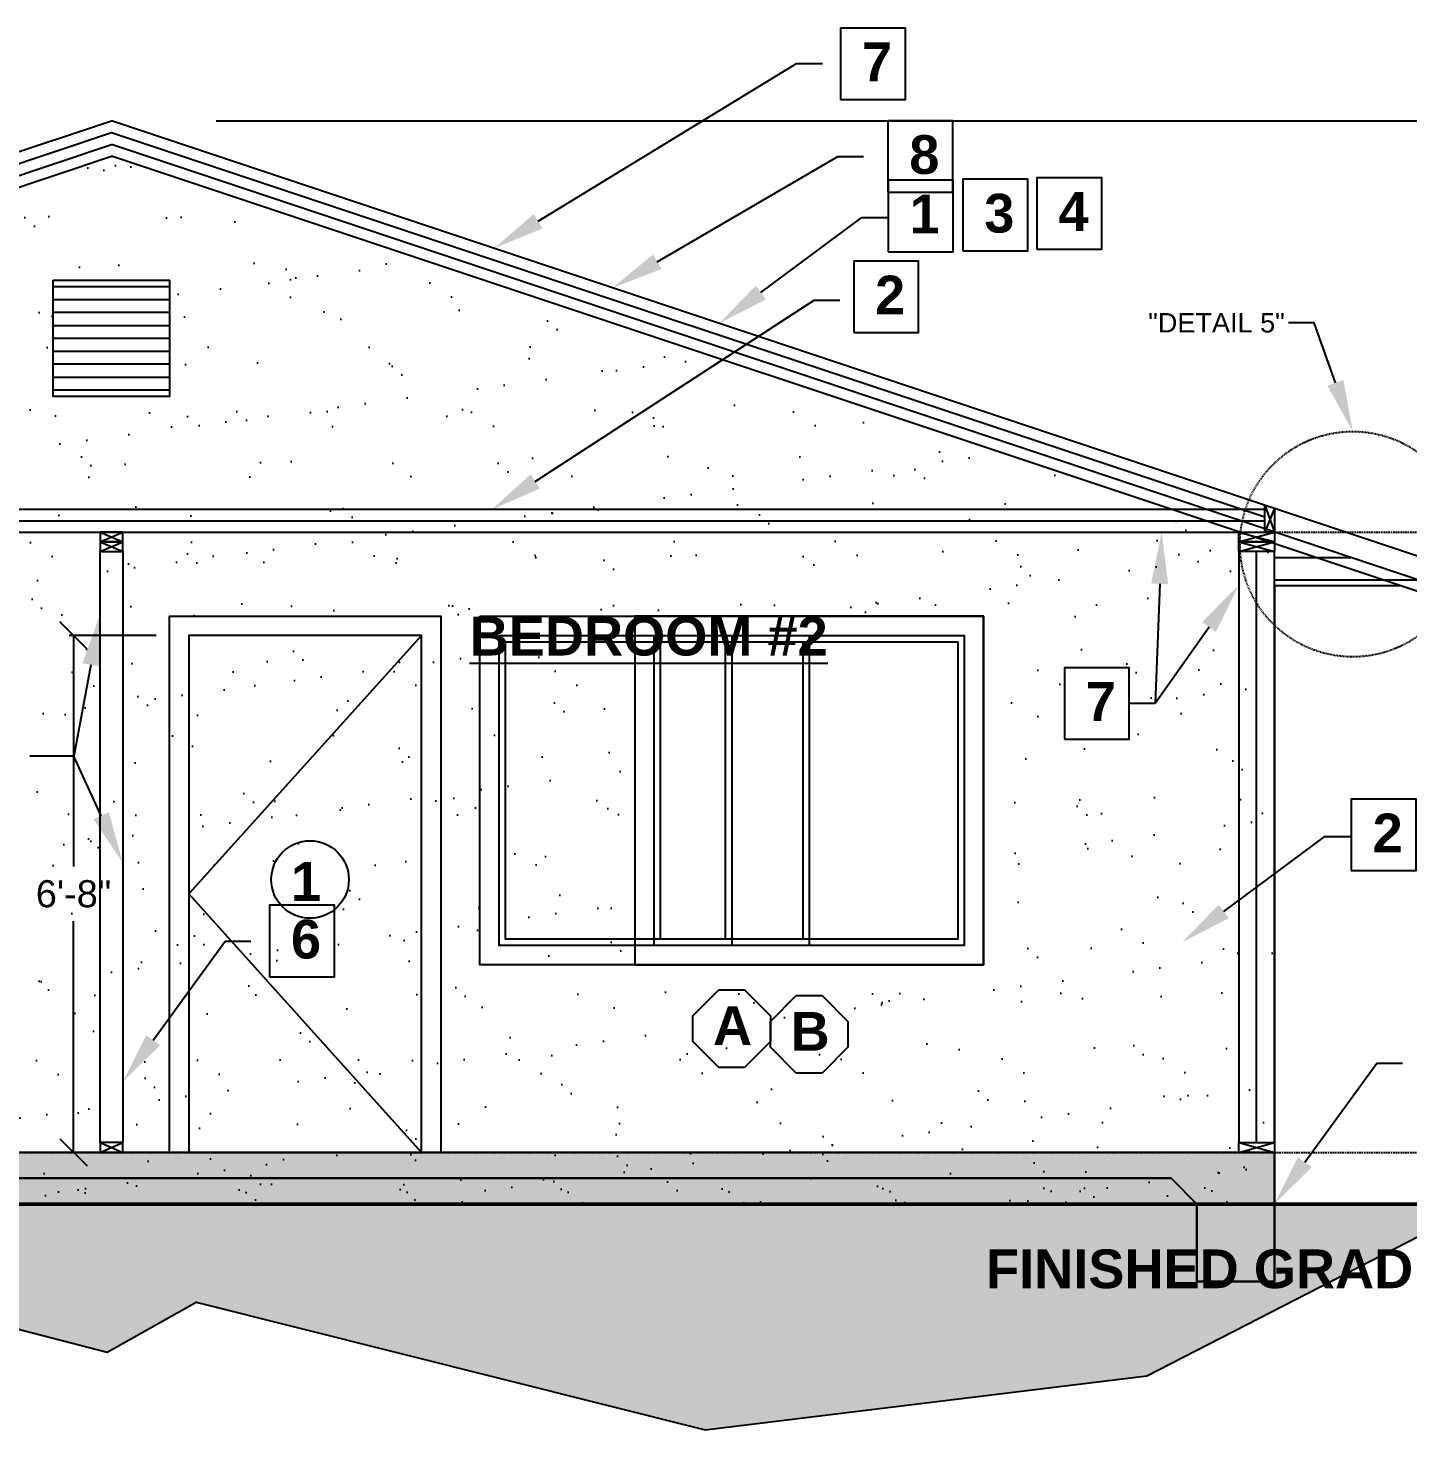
# Model space of a CAD drawing. Header units: inches. Extents: x -3572 to 2430, y -1517 to 3072.
# Drawn here: x -1996.7 to -1783.1, y -1243.4 to -1026.4 of the extents above; entities that cross this region are included whole.
import ezdxf
from ezdxf import colors
from ezdxf.entities.mleader import LeaderData, LeaderLine
from ezdxf.math import Vec2, Vec3

# ---------------------------------------------------------------- set-up
doc = ezdxf.new("R2010")
doc.units = ezdxf.units.IN
doc.header["$MEASUREMENT"] = 0
doc.linetypes.add('DASHED2', pattern=[0.375, 0.25, -0.125])
for name, color, linetype in [('Elevation - Back Details', 6, 'Continuous'), ('Elevation - Front & Back', 7, 'Continuous'), ('Elevation - Front & Back Dim & Labels', 190, 'Continuous'), ('Elevation - Front Details', 3, 'Continuous'), ('Elevation - Section A', 7, 'Continuous'), ('Elevation - Section F&B Details', 7, 'Continuous')]:
    doc.layers.add(name, color=color, linetype=linetype)
doc.layers.add('Roof & Ceiling Insulation', color=40, linetype='BATTING', transparency=0.5)
doc.layers.add('Wall Insulation - Section A', color=40, linetype='BATTING', transparency=0.5)
doc.styles.get("Standard").update_dxf_attribs({"font": 'arial.ttf'})
doc.linetypes.add('BATTING', pattern='A,0.0001,-0.1,[134,ltypeshp.shx,S=0.1,R=0,X=-0.1,Y=0],-0.2,[134,ltypeshp.shx,S=0.1,R=180,X=0.1,Y=0],-0.1', length=0.4001)
doc.dimstyles.get("Standard").update_dxf_attribs({"dimscale": 0.7, "dimtxt": 6, "dimasz": 6, "dimexe": 1, "dimexo": 3, "dimgap": 3, "dimtad": 0, "dimtih": 1, "dimtoh": 1, "dimdec": 4, "dimzin": 1, "dimdsep": 46, "dimlunit": 4, "dimtxsty": 'Standard', "dimblk": 'OBLIQUE', "dimcen": 0.09, "dimadec": 0, "dimazin": 0, "dimtfac": 1, "dimtdec": 4, "dimtofl": 0, "dimtmove": 0, "dimatfit": 3, "dimfxl": 1, "dimtolj": 1, "dimtzin": 0, "dimarcsym": 0})

# ---------------------------------------------------------------- blocks, each defined once
blk = doc.blocks.new('_Oblique')
at = {"color": 0, "linetype": 'ByBlock', "lineweight": -2}
blk.add_line((-0.5, -0.5), (0.5, 0.5), dxfattribs=at)
blk = doc.blocks.new('*D26')
at = {"layer": 'Defpoints', "color": 0, "transparency": 16777216}
for p in [(-1974.76, -1120.43), (-1989.63, -1200.43), (-1971.76, -1200.43)]:
    blk.add_point(p, dxfattribs=at)
at = {"layer": 'Elevation - Front Details', "color": 0, "lineweight": -2, "transparency": 16777216}
for p, q in [((-1976.86, -1120.43), (-1990.33, -1120.43)), ((-1989.63, -1120.43), (-1989.63, -1156.19)), ((-1989.63, -1200.43), (-1989.63, -1164.67)), ((-1973.86, -1200.43), (-1990.33, -1200.43))]:
    blk.add_line(p, q, dxfattribs=at)
at = {"layer": 'Elevation - Front Details', "color": 0, "lineweight": -2, "transparency": 16777216, "xscale": 4.199999999999999, "yscale": 4.199999999999999, "zscale": 4.199999999999999}
for p, rotation in [((-1989.63, -1120.43), 90), ((-1989.63, -1200.43), 270)]:
    blk.add_blockref('_Oblique', p, dxfattribs=dict(at, rotation=rotation))
at = {"layer": 'Elevation - Front Details', "color": 0, "transparency": 16777216, "insert": (-1989.63, -1160.43), "char_height": 4.2, "attachment_point": 5}
blk.add_mtext('\\A1;6\'-8"', dxfattribs=at)
blk = doc.blocks.new('*D25')
at = {"layer": 'Defpoints', "color": 0, "transparency": 16777216}
for p in [(-1969.66, -1040.74), (-1992.26, -1208.43), (-1750, -1208.43)]:
    blk.add_point(p, dxfattribs=at)
at = {"layer": 'Elevation - Front & Back Dim & Labels', "color": 0, "lineweight": -2, "transparency": 16777216}
for p, q in [((-1967.56, -1040.74), (-1749.3, -1040.74)), ((-1750, -1040.74), (-1750, -1121.84)), ((-1750, -1208.43), (-1750, -1130.33)), ((-1990.16, -1208.43), (-1749.3, -1208.43))]:
    blk.add_line(p, q, dxfattribs=at)
at = {"layer": 'Elevation - Front & Back Dim & Labels', "color": 0, "lineweight": -2, "transparency": 16777216, "xscale": 4.199999999999999, "yscale": 4.199999999999999, "zscale": 4.199999999999999}
for p, rotation in [((-1750, -1040.74), 90), ((-1750, -1208.43), 270)]:
    blk.add_blockref('_Oblique', p, dxfattribs=dict(at, rotation=rotation))
at = {"layer": 'Elevation - Front & Back Dim & Labels', "color": 0, "transparency": 16777216, "insert": (-1750, -1126.09), "char_height": 4.2, "attachment_point": 5}
blk.add_mtext('\\A1;14\'-6" ', dxfattribs=at)

msp = doc.modelspace()

# ---------------------------------------------------------------- hatches: boundary and pattern name
at = {"transparency": 33554508}
h = msp.add_hatch(dxfattribs=at)
h.set_pattern_fill('AR-SAND', color=256)
h.set_pattern_definition([(37.5, (0, 0), (-0.0629934, 1.9268238), [0, -1.52, 0, -1.7, 0, -1.625]), (7.5, (0, 0), (1.7697767, 2.822146), [0, -0.82, 0, -1.37, 0, -0.525]), (327.5, (-1.23, 0), (3.1141419, 0.005659), [0, -0.5, 0, -1.8, 0, -2.35]), (317.5, (-1.23, 0), (3.0061266, 0.8776756), [0, -0.25, 0, -1.18, 0, -1.35])])
h.paths.add_polyline_path([(-1819.76313, -1204.42991), (-2147.76313, -1204.42991), (-2151.76313, -1208.42991), (-1815.76313, -1208.42991)])
at = {"layer": 'Elevation - Back Details', "transparency": 33554636}
h = msp.add_hatch(dxfattribs=at)
h.set_pattern_fill('AR-SAND', color=256, scale=8)
h.paths.add_polyline_path([(-2158.33095, -1104.42991), (-2183.26312, -1112.74061), (-2163.76313, -1112.74061), (-2163.76313, -1200.42991), (-1803.76313, -1200.42991), (-1803.76313, -1112.74061), (-1784.26314, -1112.74061), (-1809.19531, -1104.42991)])
h.paths.add_polyline_path([(-2040.76313, -1171.42991), (-2118.76313, -1171.42991), (-2118.76313, -1117.42991), (-2040.76313, -1117.42991)], flags=16)
h.paths.add_polyline_path([(-2043.76313, -1168.42991), (-2079.76313, -1168.42991), (-2115.76313, -1168.42991), (-2115.76313, -1120.42991), (-2079.76313, -1120.42991), (-2043.76313, -1120.42991)], flags=0)
h.paths.add_polyline_path([(-1926.76313, -1117.42991), (-1848.76313, -1117.42991), (-1848.76313, -1171.42991), (-1926.76313, -1171.42991)], flags=16)
h.paths.add_polyline_path([(-1923.76313, -1120.42991), (-1887.76313, -1120.42991), (-1851.76313, -1120.42991), (-1851.76313, -1168.42991), (-1887.76313, -1168.42991), (-1923.76313, -1168.42991)], flags=0)
h.paths.add_polyline_path([(-1922.76313, -1121.42991), (-1888.76313, -1121.42991), (-1888.76313, -1167.42991), (-1922.76313, -1167.42991)], flags=0)
h.paths.add_polyline_path([(-2080.76313, -1167.42991), (-2114.76313, -1167.42991), (-2114.76313, -1121.42991), (-2080.76313, -1121.42991)], flags=0)
h.paths.add_polyline_path([(-2073.76313, -1179.29002), (-2073.76313, -1183.29002), (-2077.76313, -1187.29002), (-2081.76313, -1187.29002), (-2085.76313, -1183.29002), (-2085.76313, -1179.29002), (-2081.76313, -1175.29002), (-2077.76313, -1175.29002)], flags=16)
h.paths.add_polyline_path([(-1893.76313, -1179.28029), (-1889.76313, -1175.28029), (-1885.76313, -1175.28029), (-1881.76313, -1179.28029), (-1881.76313, -1183.28029), (-1885.76313, -1187.28029), (-1889.76313, -1187.28029), (-1893.76313, -1183.28029)], flags=16)
h.paths.add_polyline_path([(-1809.19531, -1104.42991), (-1983.76313, -1046.2408), (-2158.33095, -1104.42991)])
h.paths.add_polyline_path([(-1992.76313, -1083.43007), (-1992.76313, -1065.43007), (-1974.76313, -1065.43007), (-1974.76313, -1083.43007)], flags=16)
h.paths.add_polyline_path([(-2163.76313, -1200.42991), (-2163.76313, -1208.42991), (-1803.76313, -1208.42991), (-1803.76313, -1200.42991)])
h.paths.add_polyline_path([(-2031.47681, -1166.65501), (-2011.7865, -1166.65501), (-2011.7865, -1154.29076), (-2031.47681, -1154.29076)], flags=24)
h.paths.add_polyline_path([(-1892.13649, -1187.08282), (-1883.08329, -1187.08282), (-1883.08329, -1174.71857), (-1892.13649, -1174.71857)], flags=24)
h.paths.add_polyline_path([(-2084.13649, -1187.09256), (-2075.08329, -1187.09256), (-2075.08329, -1174.7283), (-2084.13649, -1174.7283)], flags=24)
h.paths.add_polyline_path([(-1973.47979, -1080.65517), (-1953.78948, -1080.65517), (-1953.78948, -1068.29092), (-1973.47979, -1068.29092)], flags=24)
h.paths.add_polyline_path([(-1994.06247, -1103.83048), (-1974.37215, -1103.83048), (-1974.37215, -1091.46622), (-1994.06247, -1091.46622)], flags=24)
at = {"layer": 'Elevation - Front Details', "transparency": 33554636}
h = msp.add_hatch(dxfattribs=at)
h.set_pattern_fill('AR-SAND', color=256, scale=8)
h.paths.add_polyline_path([(-1809.19531, -1104.42991), (-1983.76313, -1046.2408), (-2158.33095, -1104.42991)])
h.paths.add_polyline_path([(-1992.76313, -1083.43007), (-1992.76313, -1065.43007), (-1974.76313, -1065.43007), (-1974.76313, -1083.43007)], flags=16)
h.paths.add_polyline_path([(-2158.33095, -1104.42991), (-2183.26312, -1112.74061), (-2163.76313, -1112.74061), (-2163.76313, -1200.42991), (-1974.76313, -1200.42991), (-1974.76313, -1117.42991), (-1932.76313, -1117.42991), (-1932.76313, -1200.42991), (-1803.76313, -1200.42991), (-1803.76313, -1112.74061), (-1784.26314, -1112.74061), (-1809.19531, -1104.42991)])
h.paths.add_polyline_path([(-2040.76313, -1171.42991), (-2094.76313, -1171.42991), (-2094.76313, -1117.42991), (-2040.76313, -1117.42991)], flags=16)
h.paths.add_polyline_path([(-2043.76313, -1120.42991), (-2043.76313, -1168.42991), (-2067.76313, -1168.42991), (-2091.76313, -1168.42991), (-2091.76313, -1120.42991), (-2067.76313, -1120.42991)], flags=0)
h.paths.add_polyline_path([(-2068.76313, -1121.42991), (-2068.76313, -1167.42991), (-2090.76313, -1167.42991), (-2090.76313, -1121.42991)], flags=0)
h.paths.add_polyline_path([(-2065.76313, -1174.52002), (-2061.76313, -1178.52002), (-2061.76313, -1182.52002), (-2065.76313, -1186.52002), (-2069.76313, -1186.52002), (-2073.76313, -1182.52002), (-2073.76313, -1178.52002), (-2069.76313, -1174.52002)], flags=16)
h.paths.add_polyline_path([(-1902.76313, -1117.42991), (-1848.76313, -1117.42991), (-1848.76313, -1171.42991), (-1902.76313, -1171.42991)], flags=16)
h.paths.add_polyline_path([(-1899.76313, -1120.42991), (-1875.76313, -1120.42991), (-1851.76313, -1120.42991), (-1851.76313, -1168.42991), (-1875.76313, -1168.42991), (-1899.76313, -1168.42991)], flags=0)
h.paths.add_polyline_path([(-1898.76313, -1121.42991), (-1876.76313, -1121.42991), (-1876.76313, -1167.42991), (-1898.76313, -1167.42991)], flags=0)
h.paths.add_polyline_path([(-1881.76313, -1180.17435), (-1877.76313, -1176.17435), (-1873.76313, -1176.17435), (-1869.76313, -1180.17435), (-1869.76313, -1184.17435), (-1873.76313, -1188.17435), (-1877.76313, -1188.17435), (-1881.76313, -1184.17435)], flags=16)
h.paths.add_polyline_path([(-2163.76313, -1200.42991), (-2163.76313, -1208.42991), (-1803.76313, -1208.42991), (-1803.76313, -1200.42991)])
h.paths.add_polyline_path([(-1880.25314, -1187.97688), (-1871.19993, -1187.97688), (-1871.19993, -1175.61263), (-1880.25314, -1175.61263)], flags=24)
h.paths.add_polyline_path([(-2072.25314, -1186.32256), (-2063.19993, -1186.32256), (-2063.19993, -1173.9583), (-2072.25314, -1173.9583)], flags=24)
h = msp.add_hatch(dxfattribs=at)
h.set_pattern_fill('AR-SAND', color=256, scale=8)
h.set_pattern_definition([(37.5, (250.228, 0), (-0.503947, 15.41459), [0, -12.16, 0, -13.6, 0, -13]), (7.5, (250.228, 0), (14.15821, 22.57717), [0, -6.56, 0, -10.96, 0, -4.2]), (327.5, (240.388, 0), (24.913135, 0.04527), [0, -4, 0, -14.4, 0, -18.8]), (317.5, (240.388, 0), (24.04901, 7.0214), [0, -2, 0, -9.44, 0, -10.8])])
h.paths.add_polyline_path([(-1803.76313, -1208.42991), (-1803.76313, -1200.42991), (-2163.76313, -1200.42991), (-2163.76313, -1208.42991)])
at = {"layer": 'Elevation - Section F&B Details', "transparency": 33554636}
h = msp.add_hatch(dxfattribs=at)
h.set_pattern_fill('AR-CONC', color=256)
h.set_pattern_definition([(50, (250.2276, 0), (7.172602, -0.627521), [0.75, -8.25]), (355, (250.2276, 0), (-1.387513, 7.521921), [0.6, -6.6]), (100.45144, (250.825, -0.052), (5.785088, 6.8944), [0.637402, -7.011421]), (46.1842, (250.228, 2), (10.672413, -1.655193), [1.125, -12.375]), (96.63564, (251.117, 1.862), (9.34662, 9.741186), [0.956103, -10.517138]), (351.18416, (250.228, 2), (9.34662, 9.741186), [0.9, -9.9]), (21, (251.2276, 1.5), (5.96907, -4.026189), [0.75, -8.25]), (326, (251.2276, 1.5), (2.433153, 7.2515), [0.6, -6.6]), (71.45144, (251.725, 1.1645), (8.402224, 3.225312), [0.637402, -7.011421]), (37.5, (250.2276, 0), (0.1215986, 3.3289385), [0, -6.52, 0, -6.7, 0, -6.625]), (7.5, (250.2276, 0), (2.6306954, 3.944117), [0, -3.82, 0, -6.37, 0, -2.525]), (327.5, (247.9976, 0), (5.3382244, -0.2255487), [0, -2.5, 0, -7.8, 0, -10.35]), (317.5, (246.9976, 0), (5.831862, 1.00105), [0, -3.25, 0, -5.18, 0, -7.35])])
h.paths.add_polyline_path([(-2163.76313, -1200.42991), (-2163.76313, -1220.42991), (-2151.76313, -1220.42991), (-2151.76313, -1208.42991), (-2147.76313, -1204.42991), (-1819.76313, -1204.42991), (-1815.76313, -1208.42991), (-1815.76313, -1220.42991), (-1803.76313, -1220.42991), (-1803.76313, -1200.42991)])
at = {"layer": 'Elevation - Section F&B Details', "transparency": 33554508}
h = msp.add_hatch(dxfattribs=at)
h.set_pattern_fill('EARTH', color=256, scale=30)
h.set_pattern_definition([(0, (-2157.7805, 64.1875), (7.5, 7.5), [7.5, -7.5]), (0, (-2157.7805, 67), (7.5, 7.5), [7.5, -7.5]), (0, (-2157.7805, 69.8125), (7.5, 7.5), [7.5, -7.5]), (90, (-2156.843, 70.75), (-7.5, 7.5), [7.5, -7.5]), (90, (-2154.0305, 70.75), (-7.5, 7.5), [7.5, -7.5]), (90, (-2151.218, 70.75), (-7.5, 7.5), [7.5, -7.5])])
h.paths.add_polyline_path([(-2151.76313, -1208.42991), (-2151.76313, -1220.42991), (-2163.76313, -1220.42991), (-2163.76313, -1208.42991), (-2196.78883, -1208.42991), (-2211.44774, -1225.22504), (-2165.05611, -1238.04425), (-2130.1986, -1232.01587), (-2108.7478, -1237.37443), (-2016.91163, -1222.97328), (-1984.40028, -1231.34604), (-1970.65838, -1223.6431), (-1891.89378, -1243.40282), (-1823.51941, -1235.03005), (-1771.76313, -1208.42991), (-1803.76313, -1208.42991), (-1803.76313, -1220.42991), (-1815.76313, -1220.42991), (-1815.76313, -1208.42991)])

# ---------------------------------------------------------------- linework, layer by layer
at = {"layer": 'Elevation - Back Details'}
for p, q in [((-1848.76313, -1117.42991), (-1848.76313, -1120.42991)), ((-1889.76313, -1175.28029), (-1885.76313, -1175.28029)), ((-1885.76313, -1175.28029), (-1881.76313, -1179.28029)), ((-1893.76313, -1183.28029), (-1893.76313, -1179.28029)), ((-1881.76313, -1179.28029), (-1881.76313, -1183.28029)), ((-1885.76313, -1187.28029), (-1889.76313, -1187.28029))]:
    msp.add_line(p, q, dxfattribs=at)
for points in [[(-1926.76313, -1117.42991), (-1848.76313, -1117.42991), (-1848.76313, -1171.42991), (-1926.76313, -1171.42991)], [(-1923.76313, -1120.42991), (-1887.76313, -1120.42991), (-1887.76313, -1168.42991), (-1923.76313, -1168.42991)], [(-1922.76313, -1121.42991), (-1888.76313, -1121.42991), (-1888.76313, -1167.42991), (-1922.76313, -1167.42991)]]:
    msp.add_lwpolyline(points, close=True, dxfattribs=at)
for points in [[(-1887.76313, -1120.42991), (-1851.76313, -1120.42991), (-1851.76313, -1168.42991), (-1887.76313, -1168.42991)], [(-1887.76313, -1121.42991), (-1852.76313, -1121.42991), (-1852.76313, -1167.42991), (-1887.76313, -1167.42991)], [(-1893.76313, -1179.28029), (-1889.76313, -1175.28029)], [(-1889.76313, -1187.28029), (-1893.76313, -1183.28029)], [(-1881.76313, -1183.28029), (-1885.76313, -1187.28029)]]:
    msp.add_lwpolyline(points, dxfattribs=at)
at = {"layer": 'Elevation - Front & Back'}
for p, q in [((-2187.76313, -1108.74061), (-1983.76313, -1040.74076)), ((-1779.76313, -1108.74061), (-1983.76313, -1040.74076)), ((-1803.76313, -1112.74061), (-1803.76313, -1208.42991))]:
    msp.add_line(p, q, dxfattribs=at)
at = {"layer": 'Elevation - Front & Back Dim & Labels'}
for p, q in [((-2186.26313, -1113.74061), (-1983.76313, -1046.2408)), ((-1781.26313, -1113.74061), (-1983.76313, -1046.2408)), ((-1974.76313, -1066.43007), (-1992.76313, -1066.43007)), ((-1992.76313, -1068.43007), (-1974.76313, -1068.43007)), ((-1974.76313, -1070.43007), (-1992.76313, -1070.43007)), ((-1992.76313, -1072.43007), (-1974.76313, -1072.43007)), ((-1974.76313, -1074.43007), (-1992.76313, -1074.43007)), ((-1992.76313, -1076.43007), (-1974.76313, -1076.43007)), ((-1974.76313, -1078.43007), (-1992.76313, -1078.43007)), ((-1992.76313, -1080.43007), (-1974.76313, -1080.43007)), ((-1974.76313, -1082.43007), (-1992.76313, -1082.43007)), ((-1784.26314, -1112.74061), (-1803.76313, -1112.74061))]:
    msp.add_line(p, q, dxfattribs=at)
at = {"layer": 'Elevation - Front & Back Dim & Labels', "linetype": 'DASHED2'}
for p, q in [((-2211.76313, -1104.42991), (-1775.77453, -1104.42991)), ((-2211.76313, -1200.42991), (-1775.77453, -1200.42991))]:
    msp.add_line(p, q, dxfattribs=at)
at = {"layer": 'Elevation - Front & Back Dim & Labels', "lineweight": 50}
msp.add_line((-2204.73896, -1208.42991), (-1775.77453, -1208.42991), dxfattribs=at)
at = {"layer": 'Elevation - Front & Back Dim & Labels'}
for points in [[(-1863.54367, -1061.01675), (-1853.50603, -1061.01675), (-1853.50603, -1049.96148), (-1863.54367, -1049.96148)], [(-1851.98263, -1060.8672), (-1841.94499, -1060.8672), (-1841.94499, -1049.81192), (-1851.98263, -1049.81192)], [(-1840.50903, -1060.6172), (-1830.47138, -1060.6172), (-1830.47138, -1049.56192), (-1840.50903, -1049.56192)], [(-1992.76313, -1065.43007), (-1974.76313, -1065.43007), (-1974.76313, -1083.43007), (-1992.76313, -1083.43007)], [(-1791.87683, -1156.81057), (-1781.83919, -1156.81057), (-1781.83919, -1145.7553), (-1791.87683, -1145.7553)]]:
    msp.add_lwpolyline(points, close=True, dxfattribs=at)
at = {"layer": 'Elevation - Front Details'}
for p, q in [((-1935.76313, -1120.42991), (-1971.76313, -1160.42991)), ((-1971.76313, -1160.42991), (-1935.76313, -1200.42991)), ((-1877.76313, -1176.17435), (-1873.76313, -1176.17435)), ((-1873.76313, -1176.17435), (-1869.76313, -1180.17435)), ((-1881.76313, -1184.17435), (-1881.76313, -1180.17435)), ((-1869.76313, -1180.17435), (-1869.76313, -1184.17435)), ((-1873.76313, -1188.17435), (-1877.76313, -1188.17435))]:
    msp.add_line(p, q, dxfattribs=at)
for points in [[(-1974.76313, -1200.42991), (-1974.76313, -1117.42991), (-1932.76313, -1117.42991), (-1932.76313, -1200.42991)], [(-1899.76313, -1120.42991), (-1875.76313, -1120.42991), (-1875.76313, -1168.42991), (-1899.76313, -1168.42991), (-1899.76313, -1120.42991)], [(-1875.76313, -1120.42991), (-1851.76313, -1120.42991), (-1851.76313, -1168.42991), (-1875.76313, -1168.42991)], [(-1875.76313, -1121.42991), (-1852.76313, -1121.42991), (-1852.76313, -1167.42991), (-1875.76313, -1167.42991)], [(-1881.76313, -1180.17435), (-1877.76313, -1176.17435)], [(-1877.76313, -1188.17435), (-1881.76313, -1184.17435)], [(-1869.76313, -1184.17435), (-1873.76313, -1188.17435)]]:
    msp.add_lwpolyline(points, dxfattribs=at)
for points in [[(-1902.76313, -1171.42991), (-1848.76313, -1171.42991), (-1848.76313, -1117.42991), (-1902.76313, -1117.42991)], [(-1971.76313, -1200.42991), (-1935.76313, -1200.42991), (-1935.76313, -1120.42991), (-1971.76313, -1120.42991)], [(-1898.76313, -1121.42991), (-1876.76313, -1121.42991), (-1876.76313, -1167.42991), (-1898.76313, -1167.42991)]]:
    msp.add_lwpolyline(points, close=True, dxfattribs=at)
msp.add_circle((-1953.02327, -1158.19967), 6, dxfattribs=at)
at = {"layer": 'Elevation - Section A'}
for p, q in [((-1985.51313, -1104.42991), (-1982.01313, -1105.92991)), ((-1985.51313, -1105.92991), (-1982.01313, -1104.42991)), ((-1985.51313, -1105.92991), (-1982.01313, -1107.42991)), ((-1985.51313, -1107.42991), (-1982.01313, -1105.92991)), ((-1985.51313, -1198.92991), (-1982.01313, -1200.42991)), ((-1985.51313, -1200.42991), (-1982.01313, -1198.92991))]:
    msp.add_line(p, q, dxfattribs=at)
for points in [[(-1985.51313, -1105.92991), (-1982.01313, -1105.92991), (-1982.01313, -1104.42991), (-1985.51313, -1104.42991)], [(-1985.51313, -1107.42991), (-1982.01313, -1107.42991), (-1982.01313, -1105.92991), (-1985.51313, -1105.92991)], [(-1985.51313, -1107.42991), (-1982.01313, -1107.42991), (-1982.01313, -1198.92991), (-1985.51313, -1198.92991)], [(-1959.28379, -1173.24726), (-1949.24614, -1173.24726), (-1949.24614, -1162.19199), (-1959.28379, -1162.19199)], [(-1985.51313, -1200.42991), (-1982.01313, -1200.42991), (-1982.01313, -1198.92991), (-1985.51313, -1198.92991)]]:
    msp.add_lwpolyline(points, close=True, dxfattribs=at)
at = {"layer": 'Elevation - Section F&B Details'}
for p, q in [((-2186.26313, -1111.92989), (-1983.76313, -1044.43008)), ((-1781.26313, -1111.92989), (-1983.76313, -1044.43008)), ((-1805.26313, -1100.24059), (-1803.76313, -1104.42991)), ((-1803.76313, -1100.74059), (-1805.26313, -1104.42991)), ((-1809.26313, -1104.42991), (-1803.76313, -1105.92991)), ((-1809.26313, -1105.92991), (-1803.76313, -1104.42991)), ((-1809.26313, -1105.92991), (-1803.76313, -1107.42991)), ((-1809.26313, -1107.42991), (-1803.76313, -1105.92991)), ((-1803.76313, -1108.36561), (-1791.95599, -1108.36561)), ((-1781.45597, -1111.86561), (-1803.76313, -1111.86561)), ((-1809.26313, -1198.92991), (-1803.76313, -1200.42991)), ((-1809.26313, -1200.42991), (-1803.76313, -1198.92991)), ((-1819.76313, -1204.42991), (-2147.76313, -1204.42991))]:
    msp.add_line(p, q, dxfattribs=at)
for points in [[(-1870.90184, -1037.45106), (-1860.86419, -1037.45106), (-1860.86419, -1026.39578), (-1870.90184, -1026.39578)], [(-1863.58214, -1051.79821), (-1853.54449, -1051.79821), (-1853.54449, -1040.74294), (-1863.58214, -1040.74294)], [(-1868.88016, -1073.54272), (-1858.84252, -1073.54272), (-1858.84252, -1062.48745), (-1868.88016, -1062.48745)], [(-1803.76313, -1104.42991), (-1805.26313, -1104.42991), (-1805.26313, -1100.24059), (-1803.76313, -1100.74059)], [(-1809.26313, -1105.92991), (-1809.26313, -1104.42991), (-1803.76313, -1104.42991), (-1803.76313, -1105.92991)], [(-1809.26313, -1107.42991), (-1809.26313, -1105.92991), (-1803.76313, -1105.92991), (-1803.76313, -1107.42991)], [(-1809.26313, -1198.92991), (-1803.76313, -1198.92991), (-1803.76313, -1107.42991), (-1809.26313, -1107.42991)], [(-1836.26625, -1136.46083), (-1826.22861, -1136.46083), (-1826.22861, -1125.40555), (-1836.26625, -1125.40555)], [(-1809.26313, -1200.42991), (-1809.26313, -1198.92991), (-1803.76313, -1198.92991), (-1803.76313, -1200.42991)], [(-2163.76313, -1220.42991), (-2151.76313, -1220.42991), (-2151.76313, -1208.42991), (-2147.76313, -1204.42991), (-1819.76313, -1204.42991), (-1815.76313, -1208.42991), (-1815.76313, -1220.42991), (-1803.76313, -1220.42991), (-1803.76313, -1200.42991), (-2163.76313, -1200.42991)], [(-2163.76313, -1208.42991), (-2196.78883, -1208.42991), (-2211.44774, -1225.22504), (-2165.05611, -1238.04425), (-2130.1986, -1232.01587), (-2108.7478, -1237.37443), (-2016.91163, -1222.97328), (-1984.40028, -1231.34604), (-1970.65838, -1223.6431), (-1891.89378, -1243.40282), (-1823.51941, -1235.03005), (-1771.76313, -1208.42991), (-1803.76313, -1208.42991), (-1803.76313, -1220.42991), (-1815.76313, -1220.42991), (-1815.76313, -1208.42991), (-2151.76313, -1208.42991), (-2151.76313, -1220.42991), (-2163.76313, -1220.42991)]]:
    msp.add_lwpolyline(points, close=True, dxfattribs=at)
msp.add_lwpolyline([(-2163.76313, -1104.42991), (-1805.26313, -1104.42991), (-1805.26313, -1100.92991), (-2162.26313, -1100.92991), (-2162.26313, -1104.42991)], dxfattribs=at)
at = {"layer": 'Elevation - Section F&B Details', "linetype": 'DASHED2', "ltscale": 0.5}
msp.add_circle((-1791.6391, -1106.28854), 17.44788, dxfattribs=at)
at = {"layer": 'Roof & Ceiling Insulation', "ltscale": 0.08}
for p, q in [((-2162.26313, -1102.33525), (-1983.76313, -1042.57096)), ((-1983.76313, -1042.57096), (-1805.26313, -1102.06349)), ((-2162.26313, -1102.67991), (-1805.26313, -1102.67991))]:
    msp.add_line(p, q, dxfattribs=at)
at = {"layer": 'Wall Insulation - Section A', "ltscale": 0.12}
msp.add_line((-1806.51313, -1198.92991), (-1806.51313, -1107.42991), dxfattribs=at)

# ---------------------------------------------------------------- texts
at = {"layer": 'Elevation - Back Details', "insert": (-1922.67677, -1177.80656), "char_height": 6, "attachment_point": 1}
msp.add_mtext_dynamic_manual_height_columns('\\pxqc;{\\fArial|b1|i0|c0|p34;A}', width=70.1010121, gutter_width=1, heights=[0], dxfattribs=at)
at = {"layer": 'Elevation - Front & Back Dim & Labels', "char_height": 6, "attachment_point": 1}
for s, width, insert in [('{\\fArial|b1|i0|c0|p34;1}', 70.1010121, (-1860.23525, -1052.1987)), ('{\\fArial|b1|i0|c0|p34;3}', 70.1010121, (-1848.67421, -1052.04915)), ('{\\fArial|b1|i0|c0|p34;4}', 70.1010121, (-1837.20061, -1051.79915)), ('{\\fArial|b1|i0|c0|p34;2}', 70.1010121, (-1788.56842, -1147.99253)), ('{\\fArial|b1|i0|c0|p34;FINISHED GRADE}', 74.8430218, (-1848.39704, -1215.45833))]:
    msp.add_mtext_dynamic_manual_height_columns(s, width=width, gutter_width=1, heights=[0], dxfattribs=dict(at, insert=insert))
at = {"layer": 'Elevation - Front Details', "char_height": 6, "attachment_point": 1}
for s, insert in [('\\pxqc;{\\fArial|b1|i0|c0|p34;1}', (-1988.69689, -1155.50714)), ('\\pxqc;{\\fArial|b1|i0|c0|p34;B}', (-1910.67677, -1178.70062))]:
    msp.add_mtext_dynamic_manual_height_columns(s, width=70.1010121, gutter_width=1, heights=[0], dxfattribs=dict(at, insert=insert))
at = {"layer": 'Elevation - Section A', "char_height": 6, "attachment_point": 1}
for s, insert in [('\\pxqc;{\\fArial|b1|i0|c0|p34;\\LBEDROOM #2}', (-1935.66144, -1117.52467)), ('{\\fArial|b1|i0|c0|p34;6}', (-1955.97537, -1164.42922))]:
    msp.add_mtext_dynamic_manual_height_columns(s, width=70.1010121, gutter_width=1, heights=[0], dxfattribs=dict(at, insert=insert))
at = {"layer": 'Elevation - Section F&B Details', "char_height": 6, "attachment_point": 1}
for s, insert in [('{\\fArial|b1|i0|c0|p34;7}', (-1867.59342, -1028.63301)), ('{\\fArial|b1|i0|c0|p34;8}', (-1860.27372, -1042.98017)), ('{\\fArial|b1|i0|c0|p34;2}', (-1865.57174, -1064.72468)), ('{\\fArial|b1|i0|c0|p34;7}', (-1832.95784, -1127.64278))]:
    msp.add_mtext_dynamic_manual_height_columns(s, width=70.1010121, gutter_width=1, heights=[0], dxfattribs=dict(at, insert=insert))

# ---------------------------------------------------------------- dimensions: what is measured, and where the dimension line sits
at = {"layer": 'Elevation - Front & Back Dim & Labels'}
dim = msp.add_linear_dim(base=(-1749.99668, -1208.42991), p1=(-1969.6552, -1040.74076), p2=(-1992.26313, -1208.42991), angle=90, text='14\'-6" ', dimstyle='Standard', dxfattribs=at)
dim.commit()
dim.dimension.update_dxf_attribs({"geometry": '*D25', "text_midpoint": (-1749.99668, -1126.08533), "dimtype": 160})
at = {"layer": 'Elevation - Front Details'}
dim = msp.add_linear_dim(base=(-1989.62822, -1200.42991), p1=(-1974.76313, -1120.42991), p2=(-1971.76313, -1200.42991), angle=90, dimstyle='Standard', dxfattribs=at)
dim.commit()
dim.dimension.update_dxf_attribs({"geometry": '*D26', "text_midpoint": (-1989.62822, -1160.42991)})

# ---------------------------------------------------------------- leaders
at = {"layer": 'Elevation - Front & Back Dim & Labels'}
ml = msp.add_multileader_mtext('Standard', dxfattribs=at)
ml.set_content('.', color=256)
ml.set_leader_properties()
ml.build(insert=Vec2(0, 0))
ml.multileader.update_dxf_attribs({"dogleg_length": 3.98438, "arrow_head_size": 8})
ctx = ml.context
ctx.base_point, ctx.char_height, ctx.arrow_head_size, ctx.landing_gap_size, ctx.plane_origin = Vec3(-1863.63367, -1055.73911), 0.5, 8, 0.09, Vec3(-1889.68141, -1072.10126)
notes = []
notes.append((ctx, [(0, (1, 1, 0), (-1867.61804, -1055.73911), (1, 0), 3.98438, [(0, [(-1889.68141, -1072.10126)], 0, [])])]))
ctx.mtext.insert, ctx.mtext.flow_direction = Vec3(-1863.54367, -1055.48911), 5
ml = msp.add_multileader_mtext('Standard', dxfattribs=at)
ml.set_content('.', color=256)
ml.set_leader_properties()
ml.build(insert=Vec2(0, 0))
ml.multileader.update_dxf_attribs({"dogleg_length": 3.98438, "arrow_head_size": 8})
ctx = ml.context
ctx.base_point, ctx.char_height, ctx.arrow_head_size, ctx.landing_gap_size, ctx.plane_origin = Vec3(-1791.96683, -1151.53294), 0.5, 8, 0.09, Vec3(-1818.01457, -1167.89508)
notes.append((ctx, [(0, (1, 1, 0), (-1795.95121, -1151.53294), (1, 0), 3.98438, [(0, [(-1818.01457, -1167.89508)], 0, [])])]))
ctx.mtext.insert, ctx.mtext.flow_direction = Vec3(-1791.87683, -1151.28294), 5
at = {"layer": 'Elevation - Section A'}
ml = msp.add_multileader_mtext('Standard', dxfattribs=at)
ml.set_content('\\pxi-1,l1;   ', color=256)
ml.set_leader_properties()
ml.build(insert=Vec2(0, 0))
ml.multileader.update_dxf_attribs({"dogleg_length": 3.98438, "arrow_head_size": 8})
ctx = ml.context
ctx.base_point, ctx.char_height, ctx.arrow_head_size, ctx.landing_gap_size, ctx.plane_origin = Vec3(-1997.22395, -1139.12494), 3, 8, 0.09, Vec3(-2013.71726, -1155.81277)
ctx.text_align_type = 2
notes.append((ctx, [(1, (1, 1, 0), (-1989.56639, -1139.12494), (-1, 0), 3.98438, [(0, [(-1985.51313, -1117.09381)], 0, [])])]))
ctx.mtext.insert, ctx.mtext.width, ctx.mtext.alignment, ctx.mtext.flow_direction = Vec3(-1993.64077, -1137.62494), 37.7313968, 3, 5
ml = msp.add_multileader_mtext('Standard', dxfattribs=at)
ml.set_content('\\pxi-1,l1;   ', color=256)
ml.set_leader_properties()
ml.build(insert=Vec2(0, 0))
ml.multileader.update_dxf_attribs({"dogleg_length": 3.98438, "arrow_head_size": 8})
ctx = ml.context
ctx.base_point, ctx.char_height, ctx.arrow_head_size, ctx.landing_gap_size, ctx.plane_origin = Vec3(-2000.06825, -1139.12494), 3, 8, 0.09, Vec3(-2013.71726, -1155.81277)
ctx.text_align_type = 2
notes.append((ctx, [(1, (1, 1, 0), (-1989.56639, -1139.12494), (-1, 0), 6.82868, [(0, [(-1982.01313, -1155.60501)], 0, [])])]))
ctx.mtext.insert, ctx.mtext.width, ctx.mtext.alignment, ctx.mtext.flow_direction = Vec3(-1996.48507, -1137.62494), 37.7313968, 3, 5
ml = msp.add_multileader_mtext('Standard', dxfattribs=at)
ml.set_content('\\pxi-1,l1;   ', color=256)
ml.set_leader_properties()
ml.build(insert=Vec2(0, 0))
ml.multileader.update_dxf_attribs({"dogleg_length": 3.98438, "arrow_head_size": 8})
ctx = ml.context
ctx.base_point, ctx.char_height, ctx.arrow_head_size, ctx.landing_gap_size, ctx.plane_origin = Vec3(-1962.17242, -1167.71962), 3, 8, 0.09, Vec3(-1982.01313, -1189.54252)
notes.append((ctx, [(0, (1, 1, 0), (-1966.15679, -1167.71962), (1, 0), 3.98438, [(0, [(-1982.01313, -1189.54252)], 0, [])])]))
ctx.mtext.insert, ctx.mtext.width, ctx.mtext.flow_direction = Vec3(-1962.08242, -1166.21962), 37.7313968, 5
at = {"layer": 'Elevation - Section F&B Details'}
ml = msp.add_multileader_mtext('Standard', dxfattribs=at)
ml.set_content('\\pxi-1,l1; ', color=256)
ml.set_leader_properties()
ml.build(insert=Vec2(0, 0))
ml.multileader.update_dxf_attribs({"dogleg_length": 3.98438, "arrow_head_size": 8})
ctx = ml.context
ctx.base_point, ctx.char_height, ctx.arrow_head_size, ctx.landing_gap_size, ctx.plane_origin = Vec3(-1873.72622, -1031.86263), 3, 8, 0.09, Vec3(-1924.53641, -1060.48295)
notes.append((ctx, [(0, (1, 1, 0), (-1877.7106, -1031.86263), (1, 0), 3.98438, [(0, [(-1924.53641, -1060.48295)], 0, [])])]))
ctx.mtext.insert, ctx.mtext.width, ctx.mtext.flow_direction = Vec3(-1873.63622, -1030.36263), 118.108254, 5
ml = msp.add_multileader_mtext('Standard', dxfattribs=at)
ml.set_content('\\pxi-1,l1;.', color=256)
ml.set_leader_properties()
ml.build(insert=Vec2(0, 0))
ml.multileader.update_dxf_attribs({"dogleg_length": 3.98438, "arrow_head_size": 8})
ctx = ml.context
ctx.base_point, ctx.char_height, ctx.arrow_head_size, ctx.landing_gap_size, ctx.plane_origin = Vec3(-1867.34877, -1046.27802), 0.0625, 8, 0.09, Vec3(-1906.18392, -1066.60044)
notes.append((ctx, [(0, (1, 1, 0), (-1871.33315, -1046.27802), (1, 0), 3.98438, [(0, [(-1906.18392, -1066.60044)], 0, [])])]))
ctx.mtext.insert, ctx.mtext.width, ctx.mtext.flow_direction = Vec3(-1867.25877, -1046.24677), 118.108254, 5
ml = msp.add_multileader_mtext('Standard', dxfattribs=at)
ml.set_content('\\pxi-1,l1; ', color=256)
ml.set_leader_properties()
ml.build(insert=Vec2(0, 0))
ml.multileader.update_dxf_attribs({"dogleg_length": 3.98438, "arrow_head_size": 8})
ctx = ml.context
ctx.base_point, ctx.char_height, ctx.arrow_head_size, ctx.landing_gap_size, ctx.plane_origin = Vec3(-1871.03553, -1068.51365), 3, 8, 0.09, Vec3(-1924.87307, -1100.92991)
notes.append((ctx, [(0, (1, 1, 0), (-1875.0199, -1068.51365), (1, 0), 3.98438, [(0, [(-1924.87307, -1100.92991)], 0, [])])]))
ctx.mtext.insert, ctx.mtext.width, ctx.mtext.flow_direction = Vec3(-1870.94553, -1067.01365), 118.108254, 5
ml = msp.add_multileader_mtext('Standard', dxfattribs=at)
ml.set_content('\\pxi-1,l1,qc;"DETAIL 5"', color=256)
ml.set_leader_properties()
ml.build(insert=Vec2(0, 0))
ml.multileader.update_dxf_attribs({"dogleg_length": 3.98438, "arrow_head_size": 8})
ctx = ml.context
ctx.base_point, ctx.char_height, ctx.arrow_head_size, ctx.landing_gap_size, ctx.plane_origin = Vec3(-1822.54085, -1072.04145), 3, 8, 0.09, Vec3(-1786.86814, -1090.43099)
ctx.text_align_type = 2
notes.append((ctx, [(1, (1, 1, 0), (-1797.62204, -1072.04145), (-1, 0), 3.98438, [(0, [(-1791.6391, -1088.84067)], 0, [])])]))
ctx.mtext.insert, ctx.mtext.width, ctx.mtext.alignment, ctx.mtext.flow_direction = Vec3(-1801.69642, -1070.51587), 22.0611545, 3, 5
ml = msp.add_multileader_mtext('Standard', dxfattribs=at)
ml.set_content('\\pxi-1,l1;   ', color=256)
ml.set_leader_properties()
ml.build(insert=Vec2(0, 0))
ml.multileader.update_dxf_attribs({"dogleg_length": 3.98438, "arrow_head_size": 8})
ctx = ml.context
ctx.base_point, ctx.char_height, ctx.arrow_head_size, ctx.landing_gap_size, ctx.plane_origin = Vec3(-1829.90179, -1130.93319), 3, 8, 0.09, Vec3(-1806.3879, -1152.75608)
ctx.text_align_type = 2
notes.append((ctx, [(0, (1, 1, 0), (-1822.24424, -1130.93319), (-1, 0), 3.98438, [(0, [(-1821.20824, -1104.42991)], 0, [])])]))
ctx.mtext.insert, ctx.mtext.width, ctx.mtext.alignment, ctx.mtext.flow_direction = Vec3(-1826.31861, -1129.43319), 37.7313968, 3, 5
ml = msp.add_multileader_mtext('Standard', dxfattribs=at)
ml.set_content('\\pxi-1,l1;   ', color=256)
ml.set_leader_properties()
ml.build(insert=Vec2(0, 0))
ml.multileader.update_dxf_attribs({"dogleg_length": 3.98438, "arrow_head_size": 8})
ctx = ml.context
ctx.base_point, ctx.char_height, ctx.arrow_head_size, ctx.landing_gap_size, ctx.plane_origin = Vec3(-1829.90179, -1130.93319), 3, 8, 0.09, Vec3(-1806.3879, -1152.75608)
ctx.text_align_type = 2
notes.append((ctx, [(0, (1, 1, 0), (-1822.24424, -1130.93319), (-1, 0), 3.98438, [(0, [(-1809.26313, -1112.58377)], 0, [])])]))
ctx.mtext.insert, ctx.mtext.width, ctx.mtext.alignment, ctx.mtext.flow_direction = Vec3(-1826.31861, -1129.43319), 37.7313968, 3, 5
ml = msp.add_multileader_mtext('Standard', dxfattribs=at)
ml.set_content("\\pxi-1,l1;   CONC. SLAB AND FTG'S \\P   PER PLAN", color=256)
ml.set_leader_properties()
ml.build(insert=Vec2(0, 0))
ml.multileader.update_dxf_attribs({"dogleg_length": 3.98438, "arrow_head_size": 8})
ctx = ml.context
ctx.base_point, ctx.char_height, ctx.arrow_head_size, ctx.landing_gap_size, ctx.plane_origin = Vec3(-1783.92242, -1186.60702), 3, 8, 0.09, Vec3(-1803.76313, -1208.42991)
notes.append((ctx, [(0, (1, 1, 0), (-1787.90679, -1186.60702), (1, 0), 3.98438, [(0, [(-1803.76313, -1208.42991)], 0, [])])]))
ctx.mtext.insert, ctx.mtext.width, ctx.mtext.flow_direction = Vec3(-1783.83242, -1185.10599), 35.82326, 5
for ctx, leaders in notes:
    for number, flags, end, landing, length, lines in leaders:
        leader = LeaderData()
        leader.index, (leader.has_last_leader_line, leader.has_dogleg_vector, leader.attachment_direction) = number, flags
        leader.last_leader_point, leader.dogleg_vector, leader.dogleg_length = Vec3(end), Vec3(landing), length
        for number, points, colour, breaks in lines:
            line = LeaderLine()
            line.index, line.vertices, line.color, line.breaks = number, Vec3.list(points), colors.encode_raw_color(colour), breaks
            leader.lines.append(line)
        ctx.leaders.append(leader)

doc.saveas('drawing.dxf')
